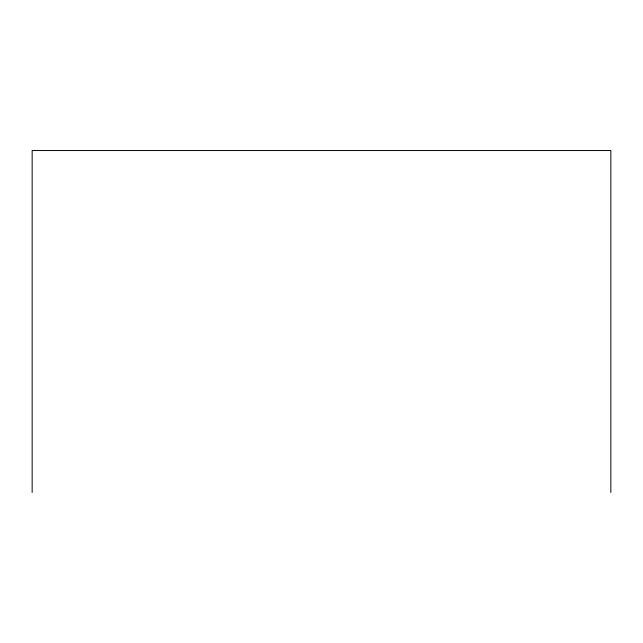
<?xml version="1.0" encoding="UTF-8"?>
<svg xmlns="http://www.w3.org/2000/svg" width="643" height="643" viewBox="0 0 643 643"><rect width="100%" height="100%" fill="white"/><g stroke="black" fill="none" stroke-linecap="round" stroke-linejoin="round"><path stroke-width="0.96" d="M610.85 492.466L610.85 150.534L32.15 150.534L32.15 492.466"/></g></svg>
